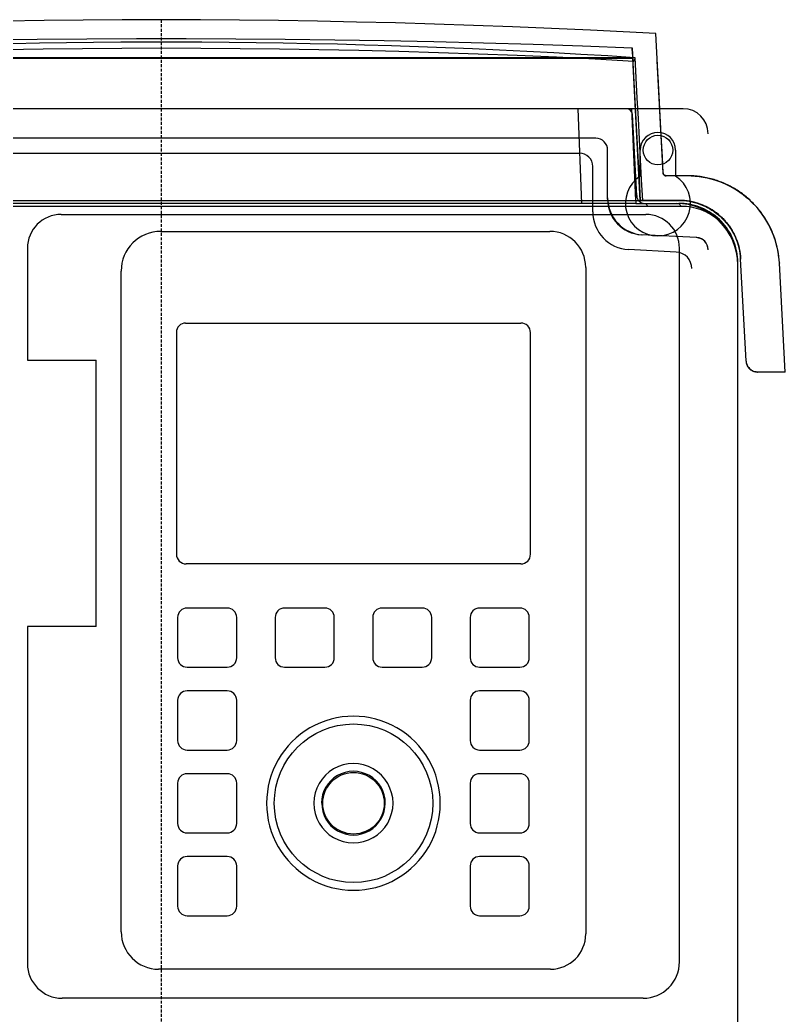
# Model space of a CAD drawing. Extents: x 0 to 211, y 0 to 549.
# Drawn here: x 81.6 to 211, y 380.9 to 549.1 of the extents above; entities that cross this region are included whole.
import ezdxf

# ---------------------------------------------------------------- set-up
doc = ezdxf.new("R2010")
doc.units = 0
doc.linetypes.add('DASHED', pattern=[0.75, 0.5, -0.25])
doc.layers.add('--8N-THT. FIXING HOLE', color=4, linetype='CONTINUOUS')
doc.layers.add('-15N-THT. THIẾT BỊ ĐÓNG MỞ', color=40, linetype='CONTINUOUS')

# ---------------------------------------------------------------- blocks, each defined once
blk = doc.blocks.new('06 - N - SC VSD ATV630D15~D22N4')
at = {"layer": '--8N-THT. FIXING HOLE'}
blk.add_circle((83.99, 252.55), 2.5, dxfattribs=at)
at = {"layer": '-15N-THT. THIẾT BỊ ĐÓNG MỞ'}
for p, q in [((-19.81, 274.43), (-26.41, 274.33)), ((-13.21, 274.5), (-19.81, 274.43)), ((-6.6, 274.54), (-13.21, 274.5)), ((0, 274.56), (-6.6, 274.54)), ((6.6, 274.54), (0, 274.56)), ((13.2, 274.5), (6.6, 274.54)), ((19.81, 274.43), (13.2, 274.5)), ((26.41, 274.33), (19.81, 274.43)), ((33.01, 274.19), (26.41, 274.33)), ((39.58, 274.04), (33.01, 274.19)), ((46.18, 273.85), (39.58, 274.04)), ((52.78, 273.63), (46.18, 273.85)), ((59.38, 273.38), (52.78, 273.63)), ((65.98, 273.11), (59.38, 273.38)), ((72.57, 272.8), (65.98, 273.11)), ((83.64, 272.24), (72.57, 272.8)), ((-29.35, 271.2), (-20.97, 271.31)), ((-20.97, 271.31), (-12.58, 271.37)), ((-16.03, 270.74), (-11.45, 270.79)), ((-12.58, 271.37), (-4.19, 271.41)), ((-11.45, 270.79), (-6.87, 270.83)), ((-6.87, 270.83), (-2.29, 270.84)), ((-4.19, 271.41), (4.19, 271.41)), ((-2.29, 270.84), (2.29, 270.84)), ((2.29, 270.84), (6.87, 270.83)), ((4.19, 271.41), (12.58, 271.37)), ((6.87, 270.83), (11.45, 270.79)), ((11.45, 270.79), (16.03, 270.74)), ((12.58, 271.37), (20.97, 271.31)), ((20.97, 271.31), (29.35, 271.2)), ((29.35, 271.2), (37.71, 271.07)), ((37.71, 271.07), (46.1, 270.89)), ((46.1, 270.89), (54.48, 270.69)), ((84.87, 248.7), (83.64, 272.24)), ((-26.65, 269.57), (-19.99, 269.68)), ((-25.19, 270.59), (-20.61, 270.67)), ((-20.61, 270.67), (-16.03, 270.74)), ((-19.99, 269.68), (-13.34, 269.75)), ((-13.34, 269.75), (-6.67, 269.8)), ((-6.67, 269.8), (0, 269.81)), ((0, 269.81), (6.67, 269.8)), ((6.67, 269.8), (13.34, 269.75)), ((13.34, 269.75), (19.99, 269.68)), ((16.03, 270.74), (20.61, 270.67)), ((19.99, 269.68), (26.65, 269.57)), ((20.61, 270.67), (25.19, 270.59)), ((25.19, 270.59), (29.77, 270.49)), ((26.65, 269.57), (33.41, 269.44)), ((29.77, 270.49), (34.35, 270.37)), ((33.41, 269.44), (40.15, 269.27)), ((34.35, 270.37), (38.9, 270.23)), ((38.9, 270.23), (43.48, 270.07)), ((40.15, 269.27), (46.87, 269.07)), ((43.48, 270.07), (48.06, 269.9)), ((48.06, 269.9), (52.63, 269.72)), ((52.63, 269.72), (57.21, 269.51)), ((54.48, 270.69), (62.86, 270.45)), ((57.21, 269.51), (61.79, 269.29)), ((61.79, 269.29), (66.36, 269.05)), ((62.86, 270.45), (71.24, 270.17)), ((71.24, 270.17), (79.62, 269.86)), ((79.65, 269.5), (79.62, 269.86)), ((79.62, 269.86), (79.82, 266.18)), ((79.67, 269.18), (79.65, 269.5)), ((79.7, 268.88), (79.67, 269.18)), ((79.71, 268.16), (-79.74, 268.16)), ((79.71, 268.05), (-79.74, 268.05)), ((46.87, 269.07), (53.58, 268.84)), ((53.58, 268.84), (60.2, 268.58)), ((60.2, 268.58), (66.83, 268.29)), ((66.36, 269.05), (70.93, 268.79)), ((66.83, 268.29), (73.37, 267.97)), ((70.93, 268.79), (75.5, 268.52)), ((73.37, 267.97), (79.92, 267.61)), ((75.5, 268.52), (80.08, 268.23)), ((79.72, 268.62), (79.7, 268.88)), ((80.98, 244.05), (79.71, 268.16)), ((79.71, 268.16), (79.71, 268.05)), ((80.97, 244.06), (79.71, 268.05)), ((79.75, 268.38), (79.72, 268.62)), ((79.77, 268.18), (79.75, 268.38)), ((79.8, 268.01), (79.77, 268.18)), ((79.82, 267.87), (79.8, 268.01)), ((79.85, 267.76), (79.82, 267.87)), ((79.87, 267.68), (79.85, 267.76)), ((79.9, 267.63), (79.87, 267.68)), ((79.92, 267.61), (79.9, 267.63)), ((79.95, 267.63), (79.92, 267.61)), ((79.97, 267.68), (79.95, 267.63)), ((80, 267.77), (79.97, 267.68)), ((80.02, 267.89), (80, 267.77)), ((80.05, 268.04), (80.02, 267.89)), ((80.08, 268.23), (80.05, 268.04)), ((80.08, 268.23), (80.26, 264.77)), ((84.87, 248.7), (83.88, 267.74)), ((84.87, 248.66), (83.88, 267.65)), ((79.82, 266.18), (80.59, 251.43)), ((80.26, 264.77), (80.44, 261.32)), ((84.3, 259.55), (84.02, 264.99)), ((80.44, 261.32), (80.62, 257.87)), ((88.25, 259.55), (-79.52, 259.55)), ((70.42, 259.55), (71.07, 243.55)), ((78.65, 259.55), (78.65, 259.55)), ((79.49, 259.55), (79.61, 256.97)), ((79.53, 259.55), (80.27, 243.55)), ((84.44, 256.83), (84.3, 259.55)), ((88.25, 259.55), (88.25, 259.55)), ((80.41, 244.85), (79.69, 258.56)), ((79.69, 258.56), (79.69, 258.56)), ((80.62, 257.87), (80.8, 254.42)), ((79.61, 256.97), (79.73, 254.39)), ((84.59, 254.11), (84.44, 256.83)), ((73.48, 254.55), (-73.54, 254.55)), ((73.47, 254.55), (73.47, 254.55)), ((73.48, 254.55), (73.48, 254.55)), ((79.73, 254.39), (79.85, 251.8)), ((80.8, 254.42), (80.99, 250.96)), ((84.73, 251.39), (84.59, 254.11)), ((92.48, 255.33), (92.48, 255.33)), ((75.48, 244.25), (75.48, 252.55)), ((75.48, 252.55), (75.48, 252.55)), ((75.48, 252.54), (75.48, 252.54)), ((80.98, 248.16), (80.98, 252.55)), ((80.98, 252.55), (80.98, 252.55)), ((86.98, 252.55), (86.98, 248.16)), ((86.98, 252.55), (86.98, 252.55)), ((-70.79, 252.04), (70.72, 252.04)), ((70.72, 252.04), (70.72, 252.04)), ((79.85, 251.8), (79.97, 249.22)), ((80.59, 251.43), (80.79, 247.74)), ((80.99, 250.96), (81.17, 247.51)), ((84.87, 248.66), (84.73, 251.39)), ((72.97, 242.12), (72.97, 249.8)), ((72.97, 249.8), (72.97, 249.8)), ((79.97, 249.22), (80.09, 246.64)), ((80.79, 247.74), (80.98, 244.06)), ((80.98, 248.16), (80.98, 248.16)), ((81.17, 247.51), (81.35, 244.06)), ((84.87, 248.7), (84.87, 248.71)), ((84.87, 248.71), (84.87, 248.71)), ((84.87, 248.71), (84.87, 248.7)), ((84.87, 248.69), (84.87, 248.7)), ((84.87, 248.7), (84.87, 248.69)), ((84.87, 248.69), (84.87, 248.7)), ((84.87, 248.69), (84.87, 248.7)), ((84.87, 248.66), (84.87, 248.69)), ((84.87, 248.69), (84.87, 248.66)), ((84.87, 248.68), (84.87, 248.69)), ((84.87, 248.68), (84.87, 248.69)), ((84.87, 248.67), (84.87, 248.68)), ((84.87, 248.67), (84.87, 248.68)), ((84.88, 248.66), (84.87, 248.67)), ((84.88, 248.66), (84.87, 248.67)), ((84.87, 248.66), (84.88, 248.62)), ((84.88, 248.62), (84.87, 248.66)), ((84.88, 248.65), (84.88, 248.66)), ((84.88, 248.65), (84.88, 248.66)), ((84.88, 248.63), (84.88, 248.65)), ((84.88, 248.63), (84.88, 248.65)), ((84.88, 248.64), (84.88, 248.64)), ((84.88, 248.64), (84.88, 248.64)), ((84.88, 248.64), (84.88, 248.63)), ((84.88, 248.64), (84.88, 248.64)), ((84.88, 248.64), (84.88, 248.63)), ((84.88, 248.63), (84.88, 248.64)), ((84.88, 248.62), (84.88, 248.63)), ((84.88, 248.62), (84.88, 248.58)), ((84.88, 248.58), (84.88, 248.62)), ((84.89, 248.61), (84.88, 248.62)), ((84.88, 248.58), (84.89, 248.54)), ((84.89, 248.54), (84.88, 248.58)), ((84.89, 248.6), (84.89, 248.61)), ((84.89, 248.59), (84.89, 248.6)), ((84.89, 248.6), (84.89, 248.6)), ((84.9, 248.58), (84.89, 248.59)), ((84.89, 248.54), (84.91, 248.5)), ((84.91, 248.5), (84.89, 248.54)), ((84.9, 248.57), (84.9, 248.58)), ((84.93, 248.5), (84.9, 248.57)), ((84.91, 248.5), (84.92, 248.47)), ((84.92, 248.47), (84.91, 248.5)), ((84.92, 248.47), (84.94, 248.43)), ((84.94, 248.43), (84.92, 248.47)), ((84.96, 248.44), (84.93, 248.5)), ((84.94, 248.43), (84.96, 248.4)), ((84.96, 248.4), (84.94, 248.43)), ((85.01, 248.39), (84.96, 248.44)), ((84.96, 248.4), (84.99, 248.36)), ((84.99, 248.36), (84.96, 248.4)), ((84.99, 248.36), (85.02, 248.33)), ((85.02, 248.33), (84.99, 248.36)), ((85.06, 248.34), (85.01, 248.39)), ((85.02, 248.33), (85.05, 248.3)), ((85.05, 248.3), (85.02, 248.33)), ((85.05, 248.3), (85.08, 248.28)), ((85.08, 248.28), (85.05, 248.3)), ((85.11, 248.3), (85.06, 248.34)), ((85.08, 248.28), (85.11, 248.26)), ((85.11, 248.26), (85.08, 248.28)), ((85.18, 248.27), (85.11, 248.3)), ((85.11, 248.26), (85.15, 248.24)), ((85.15, 248.24), (85.11, 248.26)), ((85.15, 248.24), (85.18, 248.22)), ((85.18, 248.22), (85.15, 248.24)), ((85.24, 248.24), (85.18, 248.27)), ((85.18, 248.22), (85.22, 248.2)), ((85.22, 248.2), (85.18, 248.22)), ((85.22, 248.2), (85.26, 248.19)), ((85.26, 248.19), (85.22, 248.2)), ((85.31, 248.23), (85.24, 248.24)), ((85.26, 248.19), (85.3, 248.18)), ((85.3, 248.18), (85.26, 248.19)), ((85.3, 248.18), (85.34, 248.18)), ((85.34, 248.18), (85.3, 248.18)), ((85.35, 248.22), (85.31, 248.23)), ((85.34, 248.18), (85.38, 248.18)), ((85.39, 248.18), (85.34, 248.18)), ((85.38, 248.22), (85.35, 248.22)), ((85.38, 248.21), (85.38, 248.22)), ((85.38, 248.22), (85.38, 248.22)), ((85.38, 248.22), (85.38, 248.21)), ((88.98, 248.22), (85.38, 248.22)), ((85.39, 248.2), (85.38, 248.21)), ((85.38, 248.21), (85.38, 248.2)), ((85.38, 248.2), (85.38, 248.18)), ((89.01, 248.18), (85.38, 248.18)), ((85.39, 248.18), (85.39, 248.2)), ((86.98, 248.16), (86.98, 248.16)), ((88.96, 248.2), (88.95, 248.18)), ((89.63, 248.16), (88.95, 248.18)), ((88.97, 248.21), (88.96, 248.2)), ((88.98, 248.22), (88.97, 248.22)), ((88.97, 248.22), (88.97, 248.21)), ((88.99, 248.21), (88.98, 248.22)), ((89.25, 248.22), (88.98, 248.22)), ((89, 248.2), (88.99, 248.21)), ((89.01, 248.18), (89, 248.2)), ((89.68, 248.16), (89.01, 248.18)), ((89.52, 248.21), (89.25, 248.22)), ((89.78, 248.2), (89.52, 248.21)), ((90.3, 248.12), (89.63, 248.16)), ((90.35, 248.12), (89.68, 248.16)), ((90.05, 248.19), (89.78, 248.2)), ((90.32, 248.16), (90.05, 248.19)), ((90.97, 248.05), (90.3, 248.12)), ((90.59, 248.14), (90.32, 248.16)), ((91.02, 248.05), (90.35, 248.12)), ((90.85, 248.11), (90.59, 248.14)), ((91.12, 248.07), (90.85, 248.11)), ((91.64, 247.94), (90.97, 248.05)), ((91.69, 247.94), (91.02, 248.05)), ((91.39, 248.04), (91.12, 248.07)), ((91.65, 247.99), (91.39, 248.04)), ((92.31, 247.81), (91.64, 247.94)), ((91.92, 247.94), (91.65, 247.99)), ((92.35, 247.81), (91.69, 247.94)), ((92.18, 247.89), (91.92, 247.94)), ((92.44, 247.83), (92.18, 247.89)), ((92.96, 247.65), (92.31, 247.81)), ((93.01, 247.65), (92.35, 247.81)), ((92.7, 247.77), (92.44, 247.83)), ((92.96, 247.7), (92.7, 247.77)), ((93.22, 247.63), (92.96, 247.7)), ((93.61, 247.46), (92.96, 247.65)), ((93.65, 247.47), (93.01, 247.65)), ((93.48, 247.56), (93.22, 247.63)), ((93.74, 247.48), (93.48, 247.56)), ((94.26, 247.25), (93.61, 247.46)), ((94.29, 247.25), (93.65, 247.47)), ((93.99, 247.39), (93.74, 247.48)), ((94.25, 247.3), (93.99, 247.39)), ((94.5, 247.21), (94.25, 247.3)), ((94.89, 247.01), (94.26, 247.25)), ((94.92, 247.01), (94.29, 247.25)), ((80.09, 246.64), (80.21, 244.05)), ((94.75, 247.11), (94.5, 247.21)), ((95, 247.01), (94.75, 247.11)), ((95.51, 246.73), (94.89, 247.01)), ((95.54, 246.74), (94.92, 247.01)), ((95.24, 246.91), (95, 247.01)), ((95.49, 246.8), (95.24, 246.91)), ((95.73, 246.68), (95.49, 246.8)), ((96.11, 246.44), (95.51, 246.73)), ((96.14, 246.44), (95.54, 246.74)), ((95.97, 246.56), (95.73, 246.68)), ((96.21, 246.44), (95.97, 246.56)), ((96.71, 246.11), (96.11, 246.44)), ((96.73, 246.12), (96.14, 246.44)), ((96.45, 246.31), (96.21, 246.44)), ((96.68, 246.18), (96.45, 246.31)), ((96.92, 246.05), (96.68, 246.18)), ((97.29, 245.76), (96.71, 246.11)), ((97.31, 245.77), (96.73, 246.12)), ((97.15, 245.91), (96.92, 246.05)), ((97.37, 245.77), (97.15, 245.91)), ((97.85, 245.39), (97.29, 245.76)), ((97.87, 245.4), (97.31, 245.77)), ((97.6, 245.62), (97.37, 245.77)), ((97.82, 245.47), (97.6, 245.62)), ((-87.6, 244.05), (87.57, 244.05)), ((-81, 244.06), (80.98, 244.06)), ((75.48, 244.46), (75.48, 244.46)), ((75.48, 244.25), (75.48, 244.25)), ((80.21, 244.05), (80.21, 243.97)), ((80.21, 243.97), (80.22, 243.89)), ((80.22, 243.89), (80.22, 243.72)), ((80.41, 244.81), (80.41, 244.81)), ((80.97, 244.06), (81.35, 244.06)), ((80.97, 244.06), (80.97, 244.05)), ((80.97, 244.05), (80.97, 244.05)), ((80.97, 244.05), (80.97, 244.05)), ((80.97, 244.05), (80.98, 244.05)), ((80.98, 244.06), (81, 244.07)), ((81, 244.07), (81.03, 244.09)), ((81.03, 244.09), (81.07, 244.09)), ((81.07, 244.09), (81.12, 244.09)), ((81.09, 244.09), (87.52, 244.09)), ((81.12, 244.09), (81.19, 244.09)), ((81.19, 244.09), (81.26, 244.07)), ((81.26, 244.07), (81.35, 244.06)), ((87.47, 244.05), (87.49, 244.07)), ((87.47, 244.05), (87.93, 244.04)), ((87.49, 244.07), (87.5, 244.09)), ((87.5, 244.09), (87.52, 244.09)), ((87.52, 244.09), (87.53, 244.09)), ((87.52, 244.09), (87.7, 244.09)), ((87.53, 244.09), (87.54, 244.09)), ((87.54, 244.09), (87.56, 244.07)), ((87.56, 244.07), (87.57, 244.05)), ((88.02, 244.04), (87.57, 244.05)), ((87.7, 244.09), (87.88, 244.09)), ((87.88, 244.09), (88.07, 244.08)), ((87.93, 244.04), (88.38, 244.01)), ((88.48, 244.01), (88.02, 244.04)), ((88.07, 244.08), (88.25, 244.07)), ((88.25, 244.07), (88.43, 244.05)), ((88.38, 244.01), (88.84, 243.96)), ((88.43, 244.05), (88.61, 244.04)), ((88.92, 243.97), (88.48, 244.01)), ((88.61, 244.04), (88.79, 244.02)), ((88.79, 244.02), (88.97, 243.99)), ((88.84, 243.96), (89.29, 243.9)), ((89.37, 243.9), (88.92, 243.97)), ((88.97, 243.99), (89.15, 243.97)), ((89.15, 243.97), (89.32, 243.94)), ((89.29, 243.9), (89.74, 243.81)), ((89.32, 243.94), (89.5, 243.9)), ((89.81, 243.81), (89.37, 243.9)), ((89.5, 243.9), (89.68, 243.87)), ((89.68, 243.87), (89.86, 243.83)), ((98.04, 245.31), (97.82, 245.47)), ((98.4, 244.99), (97.85, 245.39)), ((98.42, 245.01), (97.87, 245.4)), ((98.26, 245.16), (98.04, 245.31)), ((98.47, 244.99), (98.26, 245.16)), ((98.93, 244.57), (98.4, 244.99)), ((98.95, 244.59), (98.42, 245.01)), ((98.68, 244.83), (98.47, 244.99)), ((98.89, 244.66), (98.68, 244.83)), ((99.1, 244.49), (98.89, 244.66)), ((99.44, 244.13), (98.93, 244.57)), ((99.45, 244.14), (98.95, 244.59)), ((99.3, 244.31), (99.1, 244.49)), ((99.5, 244.13), (99.3, 244.31)), ((99.93, 243.66), (99.44, 244.13)), ((99.94, 243.68), (99.45, 244.14)), ((99.7, 243.95), (99.5, 244.13)), ((99.89, 243.76), (99.7, 243.95)), ((80.23, 243.55), (-87.34, 243.55)), ((87.94, 243.05), (-31.99, 243.05)), ((80.22, 243.72), (80.23, 243.64)), ((80.23, 243.64), (80.23, 243.55)), ((80.23, 243.55), (87.53, 243.55)), ((81.73, 243.55), (81.73, 243.55)), ((81.9, 243.55), (82.32, 243.05)), ((87.08, 243.55), (87.08, 243.55)), ((87.97, 243.54), (87.53, 243.55)), ((87.53, 243.55), (87.59, 243.48)), ((87.59, 243.48), (87.64, 243.41)), ((87.64, 243.41), (87.7, 243.34)), ((87.7, 243.34), (87.76, 243.26)), ((87.76, 243.26), (87.82, 243.19)), ((87.82, 243.19), (87.88, 243.12)), ((87.88, 243.12), (87.94, 243.05)), ((88.37, 243.04), (87.94, 243.05)), ((88.42, 243.51), (87.97, 243.54)), ((88.79, 243.01), (88.37, 243.04)), ((88.86, 243.46), (88.42, 243.51)), ((89.22, 242.96), (88.79, 243.01)), ((89.3, 243.39), (88.86, 243.46)), ((89.64, 242.89), (89.22, 242.96)), ((89.74, 243.3), (89.3, 243.39)), ((90.06, 242.81), (89.64, 242.89)), ((89.74, 243.81), (90.18, 243.7)), ((90.17, 243.19), (89.74, 243.3)), ((90.25, 243.7), (89.81, 243.81)), ((89.86, 243.83), (90.03, 243.79)), ((90.03, 243.79), (90.21, 243.74)), ((90.48, 242.7), (90.06, 242.81)), ((90.6, 243.07), (90.17, 243.19)), ((90.18, 243.7), (90.62, 243.57)), ((90.21, 243.74), (90.38, 243.7)), ((90.69, 243.58), (90.25, 243.7)), ((90.38, 243.7), (90.55, 243.65)), ((90.89, 242.58), (90.48, 242.7)), ((90.55, 243.65), (90.73, 243.59)), ((91.02, 242.92), (90.6, 243.07)), ((90.62, 243.57), (91.05, 243.43)), ((91.11, 243.43), (90.69, 243.58)), ((90.73, 243.59), (90.9, 243.54)), ((91.29, 242.44), (90.89, 242.58)), ((90.9, 243.54), (91.07, 243.48)), ((91.44, 242.75), (91.02, 242.92)), ((91.05, 243.43), (91.48, 243.26)), ((91.07, 243.48), (91.24, 243.41)), ((91.54, 243.27), (91.11, 243.43)), ((91.24, 243.41), (91.41, 243.35)), ((91.69, 242.28), (91.29, 242.44)), ((91.41, 243.35), (91.57, 243.28)), ((91.84, 242.57), (91.44, 242.75)), ((91.48, 243.26), (91.89, 243.08)), ((91.95, 243.09), (91.54, 243.27)), ((91.57, 243.28), (91.74, 243.21)), ((92.08, 242.1), (91.69, 242.28)), ((91.74, 243.21), (91.9, 243.13)), ((92.24, 242.37), (91.84, 242.57)), ((91.89, 243.08), (92.3, 242.88)), ((91.9, 243.13), (92.07, 243.06)), ((92.35, 242.89), (91.95, 243.09)), ((92.07, 243.06), (92.23, 242.98)), ((92.23, 242.98), (92.39, 242.89)), ((92.63, 242.14), (92.24, 242.37)), ((92.3, 242.88), (92.7, 242.66)), ((92.75, 242.68), (92.35, 242.89)), ((92.39, 242.89), (92.55, 242.81)), ((92.55, 242.81), (92.71, 242.72)), ((92.7, 242.66), (93.09, 242.43)), ((92.71, 242.72), (92.86, 242.63)), ((93.14, 242.44), (92.75, 242.68)), ((92.86, 242.63), (93.02, 242.54)), ((93.02, 242.54), (93.25, 242.39)), ((93.09, 242.43), (93.47, 242.17)), ((93.51, 242.19), (93.14, 242.44)), ((93.25, 242.39), (93.47, 242.24)), ((93.47, 242.24), (93.69, 242.09)), ((93.88, 241.93), (93.51, 242.19)), ((100.08, 243.57), (99.89, 243.76)), ((100.4, 243.18), (99.93, 243.66)), ((100.41, 243.2), (99.94, 243.68)), ((100.27, 243.38), (100.08, 243.57)), ((100.45, 243.18), (100.27, 243.38)), ((100.85, 242.67), (100.4, 243.18)), ((100.86, 242.69), (100.41, 243.2)), ((100.63, 242.98), (100.45, 243.18)), ((100.8, 242.78), (100.63, 242.98)), ((100.98, 242.57), (100.8, 242.78)), ((101.27, 242.15), (100.85, 242.67)), ((101.28, 242.17), (100.86, 242.69)), ((101.15, 242.37), (100.98, 242.57)), ((101.31, 242.15), (101.15, 242.37)), ((-16.94, 241.69), (-16.94, 241.69)), ((-16.94, 241.69), (81.91, 241.69)), ((72.97, 242.12), (72.97, 242.12)), ((81.91, 241.69), (81.91, 241.69)), ((92.46, 241.91), (92.08, 242.1)), ((92.83, 241.7), (92.46, 241.91)), ((93.01, 241.91), (92.63, 242.14)), ((93.19, 241.47), (92.83, 241.7)), ((93.37, 241.65), (93.01, 241.91)), ((93.54, 241.22), (93.19, 241.47)), ((93.73, 241.38), (93.37, 241.65)), ((93.47, 242.17), (93.84, 241.91)), ((93.88, 240.97), (93.54, 241.22)), ((93.69, 242.09), (93.9, 241.93)), ((94.07, 241.1), (93.73, 241.38)), ((93.84, 241.91), (94.2, 241.62)), ((94.23, 241.65), (93.88, 241.93)), ((94.21, 240.69), (93.88, 240.97)), ((93.9, 241.93), (94.05, 241.81)), ((94.05, 241.81), (94.19, 241.7)), ((94.4, 240.8), (94.07, 241.1)), ((94.19, 241.7), (94.33, 241.58)), ((94.2, 241.62), (94.54, 241.32)), ((94.53, 240.4), (94.21, 240.69)), ((94.57, 241.35), (94.23, 241.65)), ((94.33, 241.58), (94.46, 241.46)), ((94.72, 240.48), (94.4, 240.8)), ((94.46, 241.46), (94.6, 241.34)), ((94.54, 241.32), (94.87, 241.01)), ((94.9, 241.04), (94.57, 241.35)), ((94.6, 241.34), (94.73, 241.22)), ((94.73, 241.22), (94.86, 241.09)), ((94.86, 241.09), (94.99, 240.97)), ((94.87, 241.01), (95.19, 240.68)), ((95.21, 240.72), (94.9, 241.04)), ((94.99, 240.97), (95.11, 240.84)), ((95.11, 240.84), (95.24, 240.71)), ((95.19, 240.68), (95.49, 240.34)), ((95.51, 240.38), (95.21, 240.72)), ((95.24, 240.71), (95.36, 240.57)), ((95.36, 240.57), (95.47, 240.44)), ((101.68, 241.6), (101.27, 242.15)), ((101.68, 241.63), (101.28, 242.17)), ((101.47, 241.94), (101.31, 242.15)), ((101.63, 241.72), (101.47, 241.94)), ((101.79, 241.5), (101.63, 241.72)), ((102.06, 241.07), (101.68, 241.63)), ((102.06, 241.04), (101.68, 241.6)), ((101.94, 241.28), (101.79, 241.5)), ((102.09, 241.06), (101.94, 241.28)), ((102.42, 240.5), (102.06, 241.07)), ((102.41, 240.47), (102.06, 241.04)), ((102.23, 240.83), (102.09, 241.06)), ((102.37, 240.6), (102.23, 240.83)), ((102.5, 240.37), (102.37, 240.6)), ((-0.09, 238.82), (65.69, 238.82)), ((-0.09, 238.82), (-0.09, 238.82)), ((65.69, 238.82), (65.69, 238.82)), ((86.98, 238.94), (86.98, 238.94)), ((94.83, 240.1), (94.53, 240.4)), ((95.02, 240.15), (94.72, 240.48)), ((95.12, 239.78), (94.83, 240.1)), ((95.3, 239.81), (95.02, 240.15)), ((95.39, 239.45), (95.12, 239.78)), ((95.58, 239.45), (95.3, 239.81)), ((95.65, 239.11), (95.39, 239.45)), ((95.47, 240.44), (95.59, 240.3)), ((95.49, 240.34), (95.78, 239.99)), ((95.8, 240.03), (95.51, 240.38)), ((95.83, 239.09), (95.58, 239.45)), ((95.59, 240.3), (95.7, 240.16)), ((95.9, 238.76), (95.65, 239.11)), ((95.7, 240.16), (95.82, 240.02)), ((95.78, 239.99), (96.05, 239.62)), ((96.07, 239.67), (95.8, 240.03)), ((95.82, 240.02), (95.92, 239.87)), ((96.07, 238.71), (95.83, 239.09)), ((95.92, 239.87), (96.03, 239.73)), ((96.03, 239.73), (96.13, 239.58)), ((96.05, 239.62), (96.31, 239.24)), ((96.32, 239.29), (96.07, 239.67)), ((96.13, 239.58), (96.24, 239.43)), ((96.24, 239.43), (96.33, 239.28)), ((96.31, 239.24), (96.55, 238.86)), ((96.56, 238.91), (96.32, 239.29)), ((96.33, 239.28), (96.43, 239.13)), ((96.43, 239.13), (96.52, 238.97)), ((96.52, 238.97), (96.61, 238.82)), ((96.55, 238.86), (96.77, 238.46)), ((96.78, 238.51), (96.56, 238.91)), ((102.74, 239.88), (102.41, 240.47)), ((102.74, 239.91), (102.42, 240.5)), ((102.63, 240.13), (102.5, 240.37)), ((102.76, 239.9), (102.63, 240.13)), ((103.05, 239.31), (102.74, 239.91)), ((103.04, 239.28), (102.74, 239.88)), ((102.88, 239.66), (102.76, 239.9)), ((103, 239.42), (102.88, 239.66)), ((103.12, 239.17), (103, 239.42)), ((103.32, 238.66), (103.04, 239.28)), ((103.32, 238.69), (103.05, 239.31)), ((103.23, 238.93), (103.12, 239.17)), ((103.33, 238.68), (103.23, 238.93)), ((90.58, 237.76), (81.16, 238.26)), ((81.16, 238.26), (81.16, 238.26)), ((81.37, 238.24), (81.37, 238.24)), ((90.52, 237.76), (90.52, 237.76)), ((90.58, 237.76), (90.58, 237.76)), ((96.13, 238.4), (95.9, 238.76)), ((96.29, 238.32), (96.07, 238.71)), ((96.34, 238.03), (96.13, 238.4)), ((96.49, 237.92), (96.29, 238.32)), ((96.53, 237.65), (96.34, 238.03)), ((96.67, 237.51), (96.49, 237.92)), ((96.71, 237.26), (96.53, 237.65)), ((96.61, 238.82), (96.7, 238.66)), ((96.84, 237.1), (96.67, 237.51)), ((96.7, 238.66), (96.79, 238.5)), ((96.87, 236.86), (96.71, 237.26)), ((96.77, 238.46), (96.97, 238.05)), ((96.98, 238.11), (96.78, 238.51)), ((96.79, 238.5), (96.87, 238.34)), ((96.87, 238.34), (97.03, 238.02)), ((96.97, 238.05), (97.16, 237.64)), ((97.16, 237.7), (96.98, 238.11)), ((97.03, 238.02), (97.17, 237.69)), ((97.33, 237.28), (97.16, 237.7)), ((97.16, 237.64), (97.33, 237.21)), ((97.17, 237.69), (97.3, 237.35)), ((97.3, 237.35), (97.43, 237.02)), ((97.48, 236.85), (97.33, 237.28)), ((97.33, 237.21), (97.48, 236.78)), ((103.57, 238.07), (103.32, 238.69)), ((103.57, 238.03), (103.32, 238.66)), ((103.43, 238.43), (103.33, 238.68)), ((103.53, 238.18), (103.43, 238.43)), ((103.62, 237.93), (103.53, 238.18)), ((103.79, 237.43), (103.57, 238.07)), ((103.79, 237.39), (103.57, 238.03)), ((103.71, 237.68), (103.62, 237.93)), ((103.85, 237.25), (103.71, 237.68)), ((103.98, 236.79), (103.79, 237.43)), ((103.99, 236.74), (103.79, 237.39)), ((103.98, 236.82), (103.85, 237.25)), ((-22.65, 235.98), (-22.65, 235.98)), ((-22.65, 235.98), (-22.65, 217.07)), ((87.09, 235.3), (79.03, 235.73)), ((79.03, 235.73), (79.03, 235.73)), ((87.63, 235.97), (87.63, 235.97)), ((87.63, 115.36), (87.63, 235.97)), ((92.48, 235.76), (92.48, 235.76)), ((92.48, 235.7), (92.48, 235.7)), ((96.99, 236.68), (96.84, 237.1)), ((97.01, 236.46), (96.87, 236.86)), ((97.12, 236.25), (96.99, 236.68)), ((97.13, 236.05), (97.01, 236.46)), ((97.23, 235.82), (97.12, 236.25)), ((97.24, 235.63), (97.13, 236.05)), ((97.32, 235.38), (97.23, 235.82)), ((97.32, 235.21), (97.24, 235.63)), ((97.43, 237.02), (97.64, 236.33)), ((97.61, 236.42), (97.48, 236.85)), ((97.48, 236.78), (97.61, 236.35)), ((97.72, 235.99), (97.61, 236.42)), ((97.61, 236.35), (97.72, 235.9)), ((97.64, 236.33), (97.8, 235.63)), ((97.81, 235.54), (97.72, 235.99)), ((97.72, 235.9), (97.81, 235.46)), ((97.79, 235.62), (97.79, 235.63)), ((97.79, 235.63), (97.79, 235.63)), ((97.79, 235.63), (97.79, 235.63)), ((97.79, 235.63), (97.79, 235.63)), ((97.8, 235.63), (97.8, 235.62)), ((97.79, 235.63), (97.79, 235.63)), ((97.79, 235.63), (97.8, 235.63)), ((97.8, 235.63), (97.8, 235.63)), ((97.8, 235.63), (97.8, 235.63)), ((97.8, 235.62), (97.83, 235.44)), ((97.88, 235.1), (97.81, 235.54)), ((97.81, 235.46), (97.89, 235.01)), ((104.09, 236.38), (103.98, 236.82)), ((104.15, 236.14), (103.98, 236.79)), ((104.15, 236.09), (103.99, 236.74)), ((104.2, 235.94), (104.09, 236.38)), ((104.29, 235.48), (104.15, 236.14)), ((104.29, 235.43), (104.15, 236.09)), ((104.26, 235.61), (104.2, 235.94)), ((104.36, 235.08), (104.26, 235.61)), ((104.39, 234.81), (104.29, 235.48)), ((87.09, 235.3), (87.09, 235.3)), ((97.39, 234.94), (97.32, 235.38)), ((97.39, 234.79), (97.32, 235.21)), ((97.44, 234.5), (97.39, 234.94)), ((97.44, 234.36), (97.39, 234.79)), ((97.47, 234.05), (97.44, 234.5)), ((97.47, 233.94), (97.44, 234.36)), ((97.48, 233.6), (97.47, 234.05)), ((97.48, 233.51), (97.47, 233.94)), ((97.83, 235.44), (97.86, 235.27)), ((97.86, 235.27), (97.88, 235.09)), ((97.94, 234.65), (97.88, 235.1)), ((97.88, 235.09), (97.91, 234.91)), ((97.89, 235.01), (97.94, 234.56)), ((97.91, 234.91), (97.93, 234.73)), ((97.93, 234.73), (97.95, 234.55)), ((97.97, 234.2), (97.94, 234.65)), ((97.94, 234.56), (97.97, 234.1)), ((97.95, 234.55), (97.96, 234.37)), ((97.96, 234.37), (97.97, 234.19)), ((98.88, 216.9), (97.97, 234.2)), ((104.4, 234.76), (104.29, 235.43)), ((104.43, 234.55), (104.36, 235.08)), ((104.47, 234.14), (104.39, 234.81)), ((104.48, 234.09), (104.4, 234.76)), ((104.49, 234.01), (104.43, 234.55)), ((104.52, 233.47), (104.47, 234.14)), ((104.53, 233.42), (104.48, 234.09)), ((104.52, 233.48), (104.49, 234.01)), ((-6.79, 120.45), (-6.79, 232.12)), ((-6.79, 232.12), (-6.79, 232.12)), ((71.77, 232.74), (71.77, 120.09)), ((71.77, 232.74), (71.77, 232.74)), ((89.72, 232.53), (89.72, 232.53)), ((97.48, -140.72), (97.48, 233.61)), ((97.48, 233.16), (97.48, 233.16)), ((104.52, 233.47), (104.52, 233.48)), ((104.52, 233.48), (104.52, 233.48)), ((104.52, 233.48), (104.52, 233.47)), ((104.52, 233.47), (104.52, 233.46)), ((104.52, 233.46), (104.52, 233.45)), ((104.52, 233.45), (104.52, 233.44)), ((104.52, 233.44), (104.53, 233.42)), ((105.49, 215.05), (104.53, 233.42)), ((4.11, 223.32), (60.81, 223.32)), ((4.11, 223.32), (4.11, 223.32)), ((60.81, 223.32), (60.81, 223.32)), ((2.55, 221.76), (2.55, 184.29)), ((2.55, 221.76), (2.55, 221.76)), ((62.43, 184.25), (62.43, 221.71)), ((62.43, 221.71), (62.43, 221.71)), ((-22.65, 217.07), (-22.65, 217.07)), ((-22.65, 217.07), (-11.03, 217.07)), ((-11.03, 217.07), (-11.03, 217.07)), ((-11.03, 172.04), (-11.03, 217.07)), ((98.87, 216.98), (98.89, 216.82)), ((98.88, 216.9), (98.89, 216.75)), ((98.89, 216.82), (98.91, 216.66)), ((98.89, 216.75), (98.92, 216.59)), ((98.9, 216.7), (98.91, 216.7)), ((98.91, 216.7), (98.91, 216.69)), ((98.91, 216.69), (98.91, 216.69)), ((98.91, 216.69), (98.91, 216.69)), ((98.91, 216.69), (98.91, 216.69)), ((98.91, 216.69), (98.91, 216.68)), ((98.91, 216.68), (98.91, 216.68)), ((98.91, 216.68), (98.91, 216.68)), ((98.91, 216.68), (98.91, 216.68)), ((98.91, 216.68), (98.91, 216.67)), ((98.91, 216.67), (98.91, 216.67)), ((98.91, 216.67), (98.91, 216.67)), ((98.91, 216.67), (98.91, 216.66)), ((98.91, 216.66), (98.95, 216.5)), ((98.91, 216.66), (98.91, 216.66)), ((98.91, 216.66), (98.91, 216.66)), ((98.91, 216.66), (98.91, 216.66)), ((98.91, 216.66), (98.91, 216.65)), ((98.91, 216.65), (98.91, 216.65)), ((98.91, 216.65), (98.91, 216.65)), ((98.91, 216.65), (98.91, 216.64)), ((98.91, 216.64), (98.91, 216.64)), ((98.91, 216.64), (98.91, 216.63)), ((98.92, 216.59), (98.95, 216.44)), ((98.95, 216.5), (99.01, 216.35)), ((98.95, 216.44), (99.01, 216.29)), ((99.01, 216.35), (99.07, 216.2)), ((99.01, 216.29), (99.07, 216.15)), ((99.07, 216.2), (99.15, 216.06)), ((99.07, 216.15), (99.14, 216.01)), ((99.14, 216.01), (99.23, 215.88)), ((99.15, 216.06), (99.24, 215.92)), ((99.23, 215.88), (99.32, 215.76)), ((99.24, 215.92), (99.34, 215.79)), ((99.32, 215.76), (99.42, 215.64)), ((99.34, 215.79), (99.44, 215.67)), ((99.42, 215.64), (99.54, 215.54)), ((99.44, 215.67), (99.56, 215.56)), ((99.54, 215.54), (99.66, 215.44)), ((99.56, 215.56), (99.69, 215.45)), ((99.66, 215.44), (99.79, 215.35)), ((99.69, 215.45), (99.82, 215.36)), ((99.79, 215.35), (99.92, 215.27)), ((99.82, 215.36), (99.97, 215.28)), ((99.97, 215.28), (100.11, 215.21)), ((99.92, 215.27), (100.06, 215.21)), ((100.06, 215.21), (100.21, 215.15)), ((100.11, 215.21), (100.26, 215.16)), ((100.21, 215.15), (100.36, 215.11)), ((100.26, 215.16), (100.42, 215.11)), ((100.36, 215.11), (100.51, 215.08)), ((100.42, 215.11), (100.58, 215.08)), ((100.51, 215.08), (100.67, 215.06)), ((100.62, 215.07), (100.56, 215.07)), ((100.58, 215.08), (100.74, 215.06)), ((100.67, 215.06), (100.82, 215.05)), ((100.74, 215.06), (100.9, 215.05)), ((105.49, 215.05), (100.82, 215.05)), ((105.49, 215.05), (105.49, 215.05)), ((2.55, 184.29), (2.55, 184.29)), ((62.43, 184.25), (62.43, 184.25)), ((60.8, 182.62), (4.22, 182.62)), ((4.22, 182.62), (4.22, 182.62)), ((60.8, 182.62), (60.8, 182.62)), ((4.35, 175.17), (4.35, 175.17)), ((11.15, 175.17), (4.35, 175.17)), ((11.15, 175.17), (11.15, 175.17)), ((20.85, 175.17), (20.85, 175.17)), ((27.65, 175.17), (20.85, 175.17)), ((27.65, 175.17), (27.65, 175.17)), ((37.33, 175.17), (37.33, 175.17)), ((44.13, 175.17), (37.33, 175.17)), ((44.13, 175.17), (44.13, 175.17)), ((53.83, 175.17), (53.83, 175.17)), ((60.63, 175.17), (53.83, 175.17)), ((60.63, 175.17), (60.63, 175.17)), ((2.75, 173.57), (2.75, 173.57)), ((2.75, 173.57), (2.75, 166.77)), ((12.75, 166.77), (12.75, 173.57)), ((12.75, 173.57), (12.75, 173.57)), ((19.25, 173.57), (19.25, 173.57)), ((19.25, 173.57), (19.25, 166.77)), ((29.25, 166.77), (29.25, 173.57)), ((29.25, 173.57), (29.25, 173.57)), ((35.75, 173.57), (35.75, 173.57)), ((35.75, 173.57), (35.75, 166.77)), ((45.73, 166.77), (45.73, 173.57)), ((45.73, 173.57), (45.73, 173.57)), ((52.23, 173.57), (52.23, 173.57)), ((52.23, 173.57), (52.23, 166.77)), ((62.23, 166.77), (62.23, 173.57)), ((62.23, 173.57), (62.23, 173.57)), ((-22.65, 172.04), (-22.65, 172.04)), ((-22.65, 172.04), (-22.65, 115.1)), ((-11.03, 172.04), (-22.65, 172.04)), ((-11.03, 172.04), (-11.03, 172.04)), ((2.75, 166.77), (2.75, 166.77)), ((12.75, 166.77), (12.75, 166.77)), ((19.25, 166.77), (19.25, 166.77)), ((29.25, 166.77), (29.25, 166.77)), ((35.75, 166.77), (35.75, 166.77)), ((45.73, 166.77), (45.73, 166.77)), ((52.23, 166.77), (52.23, 166.77)), ((62.23, 166.77), (62.23, 166.77)), ((4.35, 165.17), (4.35, 165.17)), ((4.35, 165.17), (11.15, 165.17)), ((11.15, 165.17), (11.15, 165.17)), ((20.85, 165.17), (20.85, 165.17)), ((20.85, 165.17), (27.65, 165.17)), ((27.65, 165.17), (27.65, 165.17)), ((37.33, 165.17), (37.33, 165.17)), ((37.33, 165.17), (44.13, 165.17)), ((44.13, 165.17), (44.13, 165.17)), ((53.83, 165.17), (53.83, 165.17)), ((53.83, 165.17), (60.63, 165.17)), ((60.63, 165.17), (60.63, 165.17)), ((4.35, 161.17), (4.35, 161.17)), ((11.15, 161.17), (4.35, 161.17)), ((11.15, 161.17), (11.15, 161.17)), ((53.83, 161.17), (53.83, 161.17)), ((60.63, 161.17), (53.83, 161.17)), ((60.63, 161.17), (60.63, 161.17)), ((2.75, 159.57), (2.75, 159.57)), ((2.75, 159.57), (2.75, 152.77)), ((12.75, 152.77), (12.75, 159.57)), ((12.75, 159.57), (12.75, 159.57)), ((52.23, 159.57), (52.23, 159.57)), ((52.23, 159.57), (52.23, 152.77)), ((62.23, 152.77), (62.23, 159.57)), ((62.23, 159.57), (62.23, 159.57)), ((2.75, 152.77), (2.75, 152.77)), ((12.75, 152.77), (12.75, 152.77)), ((52.23, 152.77), (52.23, 152.77)), ((62.23, 152.77), (62.23, 152.77)), ((4.35, 151.17), (4.35, 151.17)), ((4.35, 151.17), (11.15, 151.17)), ((11.15, 151.17), (11.15, 151.17)), ((53.83, 151.17), (53.83, 151.17)), ((53.83, 151.17), (60.63, 151.17)), ((60.63, 151.17), (60.63, 151.17)), ((4.35, 147.17), (4.35, 147.17)), ((11.15, 147.17), (4.35, 147.17)), ((11.15, 147.17), (11.15, 147.17)), ((53.83, 147.17), (53.83, 147.17)), ((60.63, 147.17), (53.83, 147.17)), ((60.63, 147.17), (60.63, 147.17)), ((2.75, 145.57), (2.75, 138.77)), ((2.75, 145.57), (2.75, 145.57)), ((12.75, 138.77), (12.75, 145.57)), ((12.75, 145.57), (12.75, 145.57)), ((52.23, 145.57), (52.23, 145.57)), ((52.23, 145.57), (52.23, 138.77)), ((62.23, 138.77), (62.23, 145.57)), ((62.23, 145.57), (62.23, 145.57)), ((17.8, 142.17), (17.8, 142.17)), ((19.1, 142.17), (19.1, 142.17)), ((25.8, 142.17), (25.8, 142.17)), ((27.13, 142.17), (27.1, 142.17)), ((27.1, 142.17), (27.1, 142.17)), ((27.13, 142.17), (27.13, 142.17)), ((27.3, 142.17), (27.3, 142.17)), ((37.67, 142.17), (37.67, 142.17)), ((37.88, 142.17), (37.85, 142.17)), ((37.85, 142.17), (37.85, 142.17)), ((37.88, 142.17), (37.88, 142.17)), ((39.18, 142.17), (39.18, 142.17)), ((45.88, 142.17), (45.88, 142.17)), ((47.18, 142.17), (47.18, 142.17)), ((2.75, 138.77), (2.75, 138.77)), ((12.75, 138.77), (12.75, 138.77)), ((52.23, 138.77), (52.23, 138.77)), ((62.23, 138.77), (62.23, 138.77)), ((4.35, 137.17), (4.35, 137.17)), ((4.35, 137.17), (11.15, 137.17)), ((11.15, 137.17), (11.15, 137.17)), ((53.83, 137.17), (53.83, 137.17)), ((53.83, 137.17), (60.63, 137.17)), ((60.63, 137.17), (60.63, 137.17)), ((4.35, 133.17), (4.35, 133.17)), ((11.15, 133.17), (4.35, 133.17)), ((11.15, 133.17), (11.15, 133.17)), ((53.83, 133.17), (53.83, 133.17)), ((60.63, 133.17), (53.83, 133.17)), ((60.63, 133.17), (60.63, 133.17)), ((2.75, 131.57), (2.75, 131.57)), ((2.75, 131.57), (2.75, 124.77)), ((12.75, 124.77), (12.75, 131.57)), ((12.75, 131.57), (12.75, 131.57)), ((52.23, 131.57), (52.23, 131.57)), ((52.23, 131.57), (52.23, 124.77)), ((62.23, 124.77), (62.23, 131.57)), ((62.23, 131.57), (62.23, 131.57)), ((2.75, 124.77), (2.75, 124.77)), ((12.75, 124.77), (12.75, 124.77)), ((52.23, 124.77), (52.23, 124.77)), ((62.23, 124.77), (62.23, 124.77)), ((4.35, 123.17), (4.35, 123.17)), ((4.35, 123.17), (11.15, 123.17)), ((11.15, 123.17), (11.15, 123.17)), ((53.83, 123.17), (53.83, 123.17)), ((53.83, 123.17), (60.63, 123.17)), ((60.63, 123.17), (60.63, 123.17)), ((-6.79, 120.45), (-6.79, 120.45)), ((71.77, 120.09), (71.77, 120.09)), ((-22.65, 115.1), (-22.65, 115.1)), ((87.63, 115.36), (87.63, 115.36)), ((65.81, 114.13), (-0.47, 114.13)), ((-0.47, 114.13), (-0.47, 114.13)), ((65.81, 114.13), (65.81, 114.13)), ((-16.77, 109.22), (-16.77, 109.22)), ((81.49, 109.22), (-16.77, 109.22)), ((81.49, 109.22), (81.49, 109.22))]:
    blk.add_line(p, q, dxfattribs=at)
at = {"layer": '-15N-THT. THIẾT BỊ ĐÓNG MỞ', "color": 6, "linetype": 'DASHED'}
blk.add_line((0, 274.56), (0, -274.56), dxfattribs=at)
at = {"layer": '-15N-THT. THIẾT BỊ ĐÓNG MỞ'}
for radius in [13.4, 5.2]:
    blk.add_circle((32.5, 142.17), radius, dxfattribs=at)
for centre, radius, start, end in [((78.65, 258.51), 1.04, 3, 90), ((88.25, 255.33), 4.22, 0, 90), ((73.47, 252.54), 2.01, 0, 90), ((73.48, 252.55), 2, 0, 90), ((83.98, 252.55), 3, 0, 180), ((70.72, 249.8), 2.24, 0, 90), ((83.98, 243.55), 5.5, 123.0557, 56.9443), ((81.7, 244.46), 6.22, 180, 267), ((81.48, 244.25), 6, 180, 267), ((81.78, 244.93), 1.37, 183, 184.8476), ((81.73, 244.88), 1.33, 183, 270), ((87.08, 233.16), 10.39, 0, 90), ((-16.94, 235.98), 5.71, 90, 180), ((79.37, 242.12), 6.4, 180, 267), ((81.91, 235.97), 5.72, 0, 90), ((-0.09, 232.12), 6.7, 90, 180), ((65.69, 232.74), 6.08, 0, 90), ((90.41, 235.7), 2.06, 0, 87), ((90.48, 235.76), 2, 0, 87), ((86.94, 232.53), 2.78, 0, 87), ((4.11, 221.76), 1.56, 90, 180), ((60.81, 221.71), 1.62, 0, 90), ((4.22, 184.29), 1.67, 180, 270), ((60.8, 184.25), 1.63, 270, 0), ((4.35, 173.57), 1.6, 90.0053, 179.9947), ((11.15, 173.57), 1.6, 0.0053, 89.9947), ((20.85, 173.57), 1.6, 90.0053, 179.9947), ((27.65, 173.57), 1.6, 0.0052, 89.9948), ((37.33, 173.59), 1.58, 90.1374, 180.754), ((44.13, 173.57), 1.6, 0.0052, 89.9948), ((53.83, 173.57), 1.6, 90.0053, 179.9947), ((60.63, 173.57), 1.6, 0.0053, 89.9947), ((4.35, 166.77), 1.6, 180.0053, 269.9947), ((11.15, 166.77), 1.6, 270.0052, 359.9948), ((20.85, 166.77), 1.6, 180.0053, 269.9947), ((27.65, 166.77), 1.6, 270.0052, 359.9948), ((37.33, 166.75), 1.58, 179.246, 269.8626), ((44.13, 166.77), 1.6, 270.0052, 359.9948), ((53.83, 166.77), 1.6, 180.0053, 269.9947), ((60.63, 166.77), 1.6, 270.0052, 359.9948), ((4.35, 159.57), 1.6, 90.0053, 179.9947), ((11.15, 159.57), 1.6, 0.0053, 89.9947), ((53.83, 159.57), 1.6, 90.0053, 179.9947), ((60.63, 159.57), 1.6, 0.0053, 89.9947), ((32.49, 142.19), 14.69, 359.952, 180.0479), ((4.35, 152.77), 1.6, 180.0053, 269.9947), ((11.15, 152.77), 1.6, 270.0052, 359.9948), ((53.83, 152.77), 1.6, 180.0053, 269.9947), ((60.63, 152.77), 1.6, 270.0052, 359.9948), ((32.49, 142.19), 6.69, 359.8946, 180.1053), ((4.35, 145.57), 1.6, 90.0053, 179.9947), ((11.15, 145.57), 1.6, 0.0053, 89.9947), ((32.49, 142.19), 5.39, 359.8692, 180.1309), ((53.83, 145.57), 1.6, 90.0053, 179.9947), ((60.63, 145.57), 1.6, 0.0053, 89.9947), ((32.49, 142.16), 14.69, 179.9521, 0.048), ((32.49, 142.16), 6.69, 179.8944, 0.1056), ((32.49, 142.16), 5.36, 179.8686, 0.1314), ((4.35, 138.77), 1.6, 180.0053, 269.9947), ((11.15, 138.77), 1.6, 270.0052, 359.9948), ((53.83, 138.77), 1.6, 180.0053, 269.9947), ((60.63, 138.77), 1.6, 270.0052, 359.9948), ((4.35, 131.57), 1.6, 90.0053, 179.9947), ((11.15, 131.57), 1.6, 0.0053, 89.9947), ((53.83, 131.57), 1.6, 90.0053, 179.9947), ((60.63, 131.57), 1.6, 0.0053, 89.9947), ((4.35, 124.77), 1.6, 180.0053, 269.9947), ((11.15, 124.77), 1.6, 270.0052, 359.9948), ((53.83, 124.77), 1.6, 180.0053, 269.9947), ((60.63, 124.77), 1.6, 270.0052, 359.9948), ((-0.47, 120.45), 6.32, 180, 270), ((65.81, 120.09), 5.96, 270, 0), ((-16.77, 115.1), 5.88, 180, 270), ((81.49, 115.36), 6.14, 270, 0)]:
    blk.add_arc(centre, radius, start, end, dxfattribs=at)

msp = doc.modelspace()

# ---------------------------------------------------------------- block references
msp.add_blockref('06 - N - SC VSD ATV630D15~D22N4', (105.51, 274.56))

doc.saveas('drawing.dxf')
